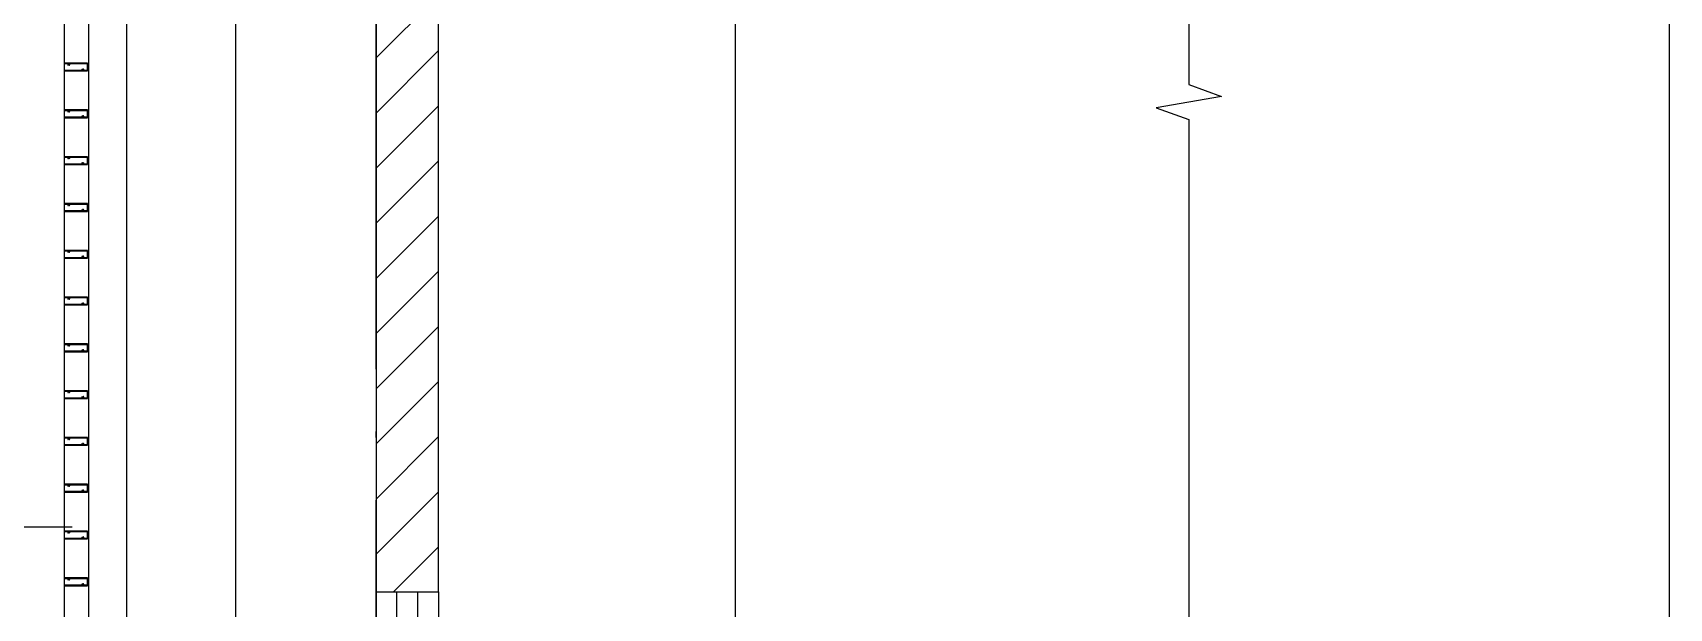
# Model space of a CAD drawing. Header units: millimetres. Extents: x 12351878 to 12381578, y 696206 to 738256.
# Drawn here: x 12366234 to 12371478, y 727031 to 728876 of the extents above; entities that cross this region are included whole.
import ezdxf

# ---------------------------------------------------------------- set-up
doc = ezdxf.new("R2010")
doc.units = ezdxf.units.MM
doc.header["$LTSCALE"] = 1000
doc.linetypes.add('DOTE', pattern=[2.42, 2, -0.2, 0.02, -0.2])
for name, color, linetype in [('A-ANNO-SYMB', 3, 'Continuous'), ('A-DOOR-FIRE', 10, 'Continuous'), ('A-WALL', 5, 'Continuous'), ('A-WALL-PATT', 8, 'Continuous'), ('DIM_LEAD', 3, 'Continuous'), ('DOTE', 16, 'DOTE'), ('EXTRUSION-V', 141, 'Continuous'), ('EXTRUSION1', 4, 'Continuous'), ('GZDI-J建筑-立面-后可见线', 252, 'Continuous'), ('SYMBOL', 7, 'Continuous'), ('型材断面填充', 254, 'Continuous')]:
    doc.layers.add(name, color=color, linetype=linetype)

# ---------------------------------------------------------------- blocks, each defined once
blk = doc.blocks.new('20210923-LC06')
at = {"layer": '型材断面填充', "linetype": 'ByBlock'}
h = blk.add_hatch(color=256, dxfattribs=at)
h.paths.add_polyline_path([(75, 12.5), (0, 12.5), (0, -12.5), (75, -12.5)])
edge = h.paths.add_edge_path(flags=16)
edge.add_arc((73, 10.5), 0.5, 0, 90, ccw=False)
edge.add_line((73.5, 10.5), (73.5, -10.5))
edge.add_arc((73, -10.5), 0.5, -90, 0, ccw=False)
edge.add_line((73, -11), (63.7, -11))
edge.add_arc((63.7, -10.5), 0.5, 157.9757, 270, ccw=False)
edge.add_arc((60, -9), 3.5, 337.9757, 405.5225)
edge.add_arc((62, -7), 0.7, 45.5225, 150)
edge.add_line((61.4, -6.7), (61.3, -6.7))
edge.add_arc((61.9, -7.1), 0.7, 150, 224.9739)
edge.add_arc((60, -9), 2, -224.9739, 44.9739, ccw=False)
edge.add_arc((58.1, -7.1), 0.7, 315.0261, 390)
edge.add_line((58.7, -6.7), (58.6, -6.7))
edge.add_arc((58, -7), 0.7, 30, 134.4775)
edge.add_arc((60, -9), 3.5, 134.4775, 202.0243)
edge.add_arc((56.3, -10.5), 0.5, -90, 22.0243, ccw=False)
edge.add_line((56.3, -11), (2, -11))
edge.add_arc((2, -10.5), 0.5, 180, 270, ccw=False)
edge.add_line((1.5, -10.5), (1.5, 10.5))
edge.add_arc((2, 10.5), 0.5, 90, 180, ccw=False)
edge.add_line((2, 11), (11.3, 11))
edge.add_arc((11.3, 10.5), 0.5, -22.0243, 90, ccw=False)
edge.add_arc((15, 9), 3.5, 157.9757, 225.5225)
edge.add_arc((13, 7), 0.7, 225.5225, 330)
edge.add_line((13.6, 6.7), (13.7, 6.7))
edge.add_arc((13.1, 7.1), 0.7, 330, 404.9739)
edge.add_arc((15, 9), 2, -44.9739, 224.9739, ccw=False)
edge.add_arc((16.9, 7.1), 0.7, 135.0261, 210)
edge.add_line((16.3, 6.7), (16.4, 6.7))
edge.add_arc((17, 7), 0.7, 210, 314.4775)
edge.add_arc((15, 9), 3.5, 314.4775, 382.0243)
edge.add_arc((18.7, 10.5), 0.5, 90, 202.0243, ccw=False)
edge.add_line((18.7, 11), (73, 11))
at = {"color": 0, "linetype": 'ByBlock'}
blk.add_lwpolyline([(75, 12.5), (0, 12.5), (0, -12.5), (75, -12.5)], close=True, dxfattribs=at)
blk.add_lwpolyline([(73, 11, -0.414214), (73.5, 10.5), (73.5, -10.5, -0.414214), (73, -11), (63.7, -11, -0.531846), (63.2, -10.3, 0.30357), (62.5, -6.5, 0.490314), (61.4, -6.7), (61.3, -6.7, 0.339327), (61.4, -7.6, -2.412658), (58.6, -7.6, 0.339327), (58.7, -6.7), (58.6, -6.7, 0.490314), (57.5, -6.5, 0.30357), (56.8, -10.3, -0.531846), (56.3, -11), (2, -11, -0.414214), (1.5, -10.5), (1.5, 10.5, -0.414214), (2, 11), (11.3, 11, -0.531846), (11.8, 10.3, 0.30357), (12.5, 6.5, 0.490314), (13.6, 6.7), (13.7, 6.7, 0.339327), (13.6, 7.6, -2.412658), (16.4, 7.6, 0.339327), (16.3, 6.7), (16.4, 6.7, 0.490314), (17.5, 6.5, 0.30357), (18.2, 10.3, -0.531846), (18.7, 11)], format="xyb", close=True, dxfattribs=at)
blk = doc.blocks.new('gyblcqs2')
at = {"layer": 'EXTRUSION-V'}
for p, q in [((3265, 3605.6, 0), (3265, -2844.4, 0)), ((3387, 1910.6, 0), (3387, -2919.4, 0))]:
    blk.add_line(p, q, dxfattribs=at)
at = {"layer": 'EXTRUSION-V', "elevation": 0}
blk.add_lwpolyline([(3187, 3605.6), (3187, -2844.4)], dxfattribs=at)
at = {"layer": 'GZDI-J建筑-立面-后可见线'}
for p, q in [((5337, 2560.6), (5337, -2939.4)), ((3737, -2684.8, 0), (3737, 1910.6, 0))]:
    blk.add_line(p, q, dxfattribs=at)
at = {"layer": 'EXTRUSION1'}
for p in [(3187, 1193.1, 0), (3187, 1043.1, 0), (3187, 893.1, 0), (3187, 743.1, 0), (3187, 593.1, 0), (3187, 443.1, 0), (3187, 293.1, 0), (3187, 143.1, 0), (3187, -6.9, 0), (3187, -156.9, 0), (3187, -306.9, 0), (3187, -456.9, 0)]:
    blk.add_blockref('20210923-LC06', p, dxfattribs=at)
blk = doc.blocks.new('asdgfdfssh')
blk.add_lwpolyline([(0, 37050), (9550, 37050), (9550, 0), (0, 0)], close=True)
blk = doc.blocks.new('$WINLIB2D$00000001')
at = {"color": 0}
for points in [[(-0.5, 0.5), (-0.5, -0.5)], [(-0.5, 0.5), (0.5, 0.5)], [(0.5, -0.5), (0.5, 0.5)], [(0.5, 0.1667), (-0.5, 0.1667)], [(0.5, -0.1667), (-0.5, -0.1667)], [(-0.5, -0.5), (0.5, -0.5)]]:
    blk.add_lwpolyline(points, dxfattribs=at)

msp = doc.modelspace()

# ---------------------------------------------------------------- hatches: boundary and pattern name
at = {"layer": 'A-WALL-PATT'}
h = msp.add_hatch(dxfattribs=at)
h.set_pattern_fill('普通砖', color=256, scale=50, style=0)
h.set_pattern_definition([(45, (0, 89.76), (-88.388383, 88.388383), [])])
h.paths.add_polyline_path([(12367334.5, 730133.5), (12367334.5, 727083.5), (12367534.5, 727083.5), (12367534.5, 730133.5)])

# ---------------------------------------------------------------- linework, layer by layer
at = {"layer": 'A-ANNO-SYMB'}
msp.add_lwpolyline([(12369938, 734432.3), (12369938, 728710.1), (12370043, 728671.9), (12369833, 728634.9), (12369938, 728597.6), (12369938, 722875.5)], dxfattribs=at)
at = {"layer": 'A-WALL'}
for p, q in [((12367334.5, 730133.5), (12367334.5, 727083.5)), ((12367534.5, 727083.5), (12367534.5, 730133.5)), ((12367334.5, 727083.5), (12367534.5, 727083.5))]:
    msp.add_line(p, q, dxfattribs=at)
at = {"layer": 'DIM_LEAD'}
msp.add_line((12366360, 727291), (12365041.5, 727291), dxfattribs=at)
at = {"layer": 'DOTE'}
msp.add_line((12367334.5, 701178, 0), (12367334.5, 737220, 0), dxfattribs=at)

# ---------------------------------------------------------------- block references
msp.add_blockref('asdgfdfssh', (12361927.5, 699956.4))
at = {"layer": 'A-DOOR-FIRE', "xscale": 1500, "yscale": -200, "zscale": 200, "rotation": 270}
msp.add_blockref('$WINLIB2D$00000001', (12367434.5, 726333.5), dxfattribs=at)
at = {"layer": 'SYMBOL'}
msp.add_blockref('gyblcqs2', (12363147.5, 727572.9), dxfattribs=at)

doc.saveas('drawing.dxf')
